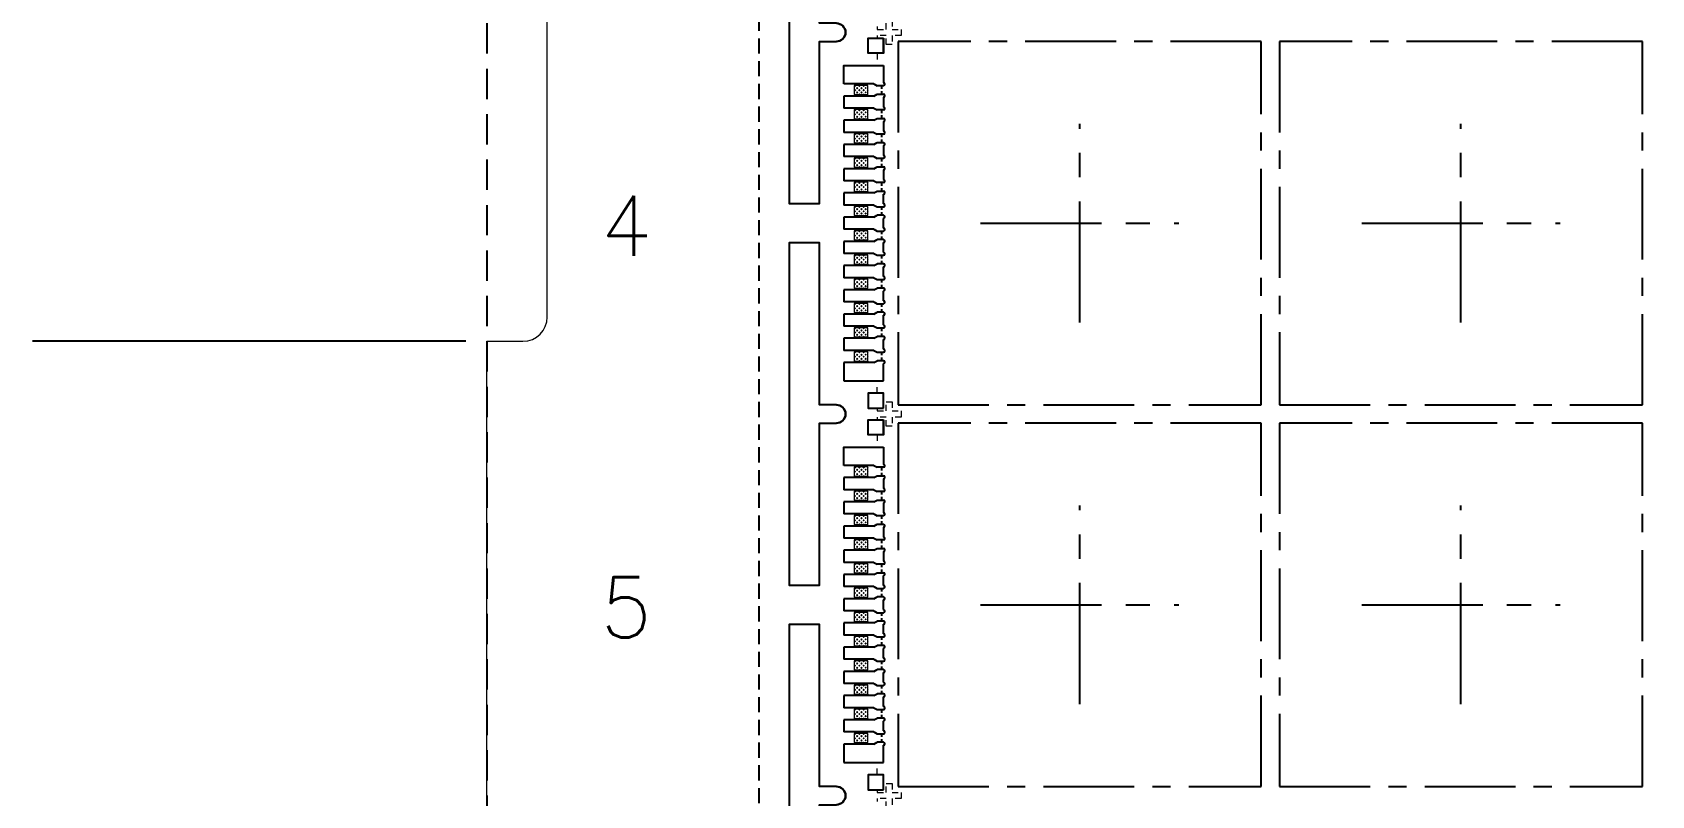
# Model space of a CAD drawing. Header units: inches. Extents: x 5 to 403, y 5 to 265.
# Drawn here: x 66.03 to 92.79, y 182.95 to 195.55 of the extents above; entities that cross this region are included whole.
import ezdxf

# ---------------------------------------------------------------- set-up
doc = ezdxf.new("R2010")
doc.units = ezdxf.units.IN
doc.header["$MEASUREMENT"] = 0
for name, pattern in [('CENTER', [2, 1.25, -0.25, 0.25, -0.25]), ('DASHED', [0.75, 0.5, -0.25]), ('HIDDEN', [0.375, 0.25, -0.125])]:
    doc.linetypes.add(name, pattern=pattern)
for name, color, linetype in [('1D（虚线、T-shape等)', 4, 'Continuous'), ('1（实线、SECTION图示等）', 7, 'Continuous'), ('CEN(中心线)', 1, 'CENTER'), ('DIM(尺寸标注）', 4, 'Continuous'), ('EFFECTIVE AREA（塑封区域）', 4, 'HIDDEN'), ('LFBOT（框架底面线、虚线）', 4, 'HIDDEN'), ('LFTOP（框架正面线、实线）', 7, 'Continuous'), ('PKG LINE（虚线）', 2, 'HIDDEN'), ('PLATING（电镀）', 3, 'Continuous'), ('Tape(胶带、实线）', 4, 'Continuous')]:
    doc.layers.add(name, color=color, linetype=linetype)
doc.styles.get("Standard").update_dxf_attribs({"font": ''})
doc.styles.get('Standard').set_extended_font_data('SimSun')

msp = doc.modelspace()

# ---------------------------------------------------------------- hatches: boundary and pattern name
at = {"layer": 'PLATING（电镀）', "linetype": 'ByBlock', "lineweight": 5}
h = msp.add_hatch(dxfattribs=at)
h.set_pattern_fill('CROSS', color=3, scale=0.05, angle=90)
h.set_pattern_definition([(45, (-143.61794, -30.274744), (0.035355339, -0.035355339), [0.025, -0.025]), (315, (-143.61794, -30.25707), (-0.035355339, -0.035355339), [0.025, -0.025])])
h.paths.add_polyline_path([(79.83732, 194.52304), (79.61232, 194.52304), (79.61232, 194.67304), (79.83732, 194.67304)])
h = msp.add_hatch(dxfattribs=at)
h.set_pattern_fill('CROSS', color=3, scale=0.05, angle=90)
h.set_pattern_definition([(45, (-143.61794, -30.674744), (0.035355339, -0.035355339), [0.025, -0.025]), (315, (-143.61794, -30.65707), (-0.035355339, -0.035355339), [0.025, -0.025])])
h.paths.add_polyline_path([(79.83732, 194.12304), (79.61232, 194.12304), (79.61232, 194.27304), (79.83732, 194.27304)])
h = msp.add_hatch(dxfattribs=at)
h.set_pattern_fill('CROSS', color=3, scale=0.05, angle=90)
h.set_pattern_definition([(45, (-143.61794, -31.074744), (0.035355339, -0.035355339), [0.025, -0.025]), (315, (-143.61794, -31.05707), (-0.035355339, -0.035355339), [0.025, -0.025])])
h.paths.add_polyline_path([(79.83732, 193.72304), (79.61232, 193.72304), (79.61232, 193.87304), (79.83732, 193.87304)])
h = msp.add_hatch(dxfattribs=at)
h.set_pattern_fill('CROSS', color=3, scale=0.05, angle=90)
h.set_pattern_definition([(45, (-143.61794, -31.474744), (0.035355339, -0.035355339), [0.025, -0.025]), (315, (-143.61794, -31.45707), (-0.035355339, -0.035355339), [0.025, -0.025])])
h.paths.add_polyline_path([(79.83732, 193.32304), (79.61232, 193.32304), (79.61232, 193.47304), (79.83732, 193.47304)])
h = msp.add_hatch(dxfattribs=at)
h.set_pattern_fill('CROSS', color=3, scale=0.05, angle=90)
h.set_pattern_definition([(45, (-143.61794, -31.874744), (0.035355339, -0.035355339), [0.025, -0.025]), (315, (-143.61794, -31.85707), (-0.035355339, -0.035355339), [0.025, -0.025])])
h.paths.add_polyline_path([(79.83732, 192.92304), (79.61232, 192.92304), (79.61232, 193.07304), (79.83732, 193.07304)])
h = msp.add_hatch(dxfattribs=at)
h.set_pattern_fill('CROSS', color=3, scale=0.05, angle=90)
h.set_pattern_definition([(45, (-143.61794, -32.274744), (0.035355339, -0.035355339), [0.025, -0.025]), (315, (-143.61794, -32.25707), (-0.035355339, -0.035355339), [0.025, -0.025])])
h.paths.add_polyline_path([(79.83732, 192.52304), (79.61232, 192.52304), (79.61232, 192.67304), (79.83732, 192.67304)])
h = msp.add_hatch(dxfattribs=at)
h.set_pattern_fill('CROSS', color=3, scale=0.05, angle=90)
h.set_pattern_definition([(45, (-143.61794, -32.674744), (0.035355339, -0.035355339), [0.025, -0.025]), (315, (-143.61794, -32.65707), (-0.035355339, -0.035355339), [0.025, -0.025])])
h.paths.add_polyline_path([(79.83732, 192.12304), (79.61232, 192.12304), (79.61232, 192.27304), (79.83732, 192.27304)])
h = msp.add_hatch(dxfattribs=at)
h.set_pattern_fill('CROSS', color=3, scale=0.05, angle=90)
h.set_pattern_definition([(45, (-143.61794, -33.074744), (0.035355339, -0.035355339), [0.025, -0.025]), (315, (-143.61794, -33.05707), (-0.035355339, -0.035355339), [0.025, -0.025])])
h.paths.add_polyline_path([(79.83732, 191.72304), (79.61232, 191.72304), (79.61232, 191.87304), (79.83732, 191.87304)])
h = msp.add_hatch(dxfattribs=at)
h.set_pattern_fill('CROSS', color=3, scale=0.05, angle=90)
h.set_pattern_definition([(45, (-143.61794, -33.474744), (0.035355339, -0.035355339), [0.025, -0.025]), (315, (-143.61794, -33.45707), (-0.035355339, -0.035355339), [0.025, -0.025])])
h.paths.add_polyline_path([(79.83732, 191.32304), (79.61232, 191.32304), (79.61232, 191.47304), (79.83732, 191.47304)])
h = msp.add_hatch(dxfattribs=at)
h.set_pattern_fill('CROSS', color=3, scale=0.05, angle=90)
h.set_pattern_definition([(45, (-143.61794, -33.874744), (0.035355339, -0.035355339), [0.025, -0.025]), (315, (-143.61794, -33.85707), (-0.035355339, -0.035355339), [0.025, -0.025])])
h.paths.add_polyline_path([(79.83732, 190.92304), (79.61232, 190.92304), (79.61232, 191.07304), (79.83732, 191.07304)])
h = msp.add_hatch(dxfattribs=at)
h.set_pattern_fill('CROSS', color=3, scale=0.05, angle=90)
h.set_pattern_definition([(45, (-143.61794, -34.274744), (0.035355339, -0.035355339), [0.025, -0.025]), (315, (-143.61794, -34.25707), (-0.035355339, -0.035355339), [0.025, -0.025])])
h.paths.add_polyline_path([(79.83732, 190.52304), (79.61232, 190.52304), (79.61232, 190.67304), (79.83732, 190.67304)])
h = msp.add_hatch(dxfattribs=at)
h.set_pattern_fill('CROSS', color=3, scale=0.05, angle=90)
h.set_pattern_definition([(45, (-143.61794, -34.674744), (0.035355339, -0.035355339), [0.025, -0.025]), (315, (-143.61794, -34.65707), (-0.035355339, -0.035355339), [0.025, -0.025])])
h.paths.add_polyline_path([(79.83732, 190.12304), (79.61232, 190.12304), (79.61232, 190.27304), (79.83732, 190.27304)])
h = msp.add_hatch(dxfattribs=at)
h.set_pattern_fill('CROSS', color=3, scale=0.05, angle=90)
h.set_pattern_definition([(45, (-143.61794, -36.574744), (0.035355339, -0.035355339), [0.025, -0.025]), (315, (-143.61794, -36.55707), (-0.035355339, -0.035355339), [0.025, -0.025])])
h.paths.add_polyline_path([(79.83732, 188.22304), (79.61232, 188.22304), (79.61232, 188.37304), (79.83732, 188.37304)])
h = msp.add_hatch(dxfattribs=at)
h.set_pattern_fill('CROSS', color=3, scale=0.05, angle=90)
h.set_pattern_definition([(45, (-143.61794, -36.974744), (0.035355339, -0.035355339), [0.025, -0.025]), (315, (-143.61794, -36.95707), (-0.035355339, -0.035355339), [0.025, -0.025])])
h.paths.add_polyline_path([(79.83732, 187.82304), (79.61232, 187.82304), (79.61232, 187.97304), (79.83732, 187.97304)])
h = msp.add_hatch(dxfattribs=at)
h.set_pattern_fill('CROSS', color=3, scale=0.05, angle=90)
h.set_pattern_definition([(45, (-143.61794, -37.374744), (0.035355339, -0.035355339), [0.025, -0.025]), (315, (-143.61794, -37.35707), (-0.035355339, -0.035355339), [0.025, -0.025])])
h.paths.add_polyline_path([(79.83732, 187.42304), (79.61232, 187.42304), (79.61232, 187.57304), (79.83732, 187.57304)])
h = msp.add_hatch(dxfattribs=at)
h.set_pattern_fill('CROSS', color=3, scale=0.05, angle=90)
h.set_pattern_definition([(45, (-143.61794, -37.774744), (0.035355339, -0.035355339), [0.025, -0.025]), (315, (-143.61794, -37.75707), (-0.035355339, -0.035355339), [0.025, -0.025])])
h.paths.add_polyline_path([(79.83732, 187.02304), (79.61232, 187.02304), (79.61232, 187.17304), (79.83732, 187.17304)])
h = msp.add_hatch(dxfattribs=at)
h.set_pattern_fill('CROSS', color=3, scale=0.05, angle=90)
h.set_pattern_definition([(45, (-143.61794, -38.174744), (0.035355339, -0.035355339), [0.025, -0.025]), (315, (-143.61794, -38.15707), (-0.035355339, -0.035355339), [0.025, -0.025])])
h.paths.add_polyline_path([(79.83732, 186.62304), (79.61232, 186.62304), (79.61232, 186.77304), (79.83732, 186.77304)])
h = msp.add_hatch(dxfattribs=at)
h.set_pattern_fill('CROSS', color=3, scale=0.05, angle=90)
h.set_pattern_definition([(45, (-143.61794, -38.574744), (0.035355339, -0.035355339), [0.025, -0.025]), (315, (-143.61794, -38.55707), (-0.035355339, -0.035355339), [0.025, -0.025])])
h.paths.add_polyline_path([(79.83732, 186.22304), (79.61232, 186.22304), (79.61232, 186.37304), (79.83732, 186.37304)])
h = msp.add_hatch(dxfattribs=at)
h.set_pattern_fill('CROSS', color=3, scale=0.05, angle=90)
h.set_pattern_definition([(45, (-143.61794, -38.974744), (0.035355339, -0.035355339), [0.025, -0.025]), (315, (-143.61794, -38.95707), (-0.035355339, -0.035355339), [0.025, -0.025])])
h.paths.add_polyline_path([(79.83732, 185.82304), (79.61232, 185.82304), (79.61232, 185.97304), (79.83732, 185.97304)])
h = msp.add_hatch(dxfattribs=at)
h.set_pattern_fill('CROSS', color=3, scale=0.05, angle=90)
h.set_pattern_definition([(45, (-143.61794, -39.374744), (0.035355339, -0.035355339), [0.025, -0.025]), (315, (-143.61794, -39.35707), (-0.035355339, -0.035355339), [0.025, -0.025])])
h.paths.add_polyline_path([(79.83732, 185.42304), (79.61232, 185.42304), (79.61232, 185.57304), (79.83732, 185.57304)])
h = msp.add_hatch(dxfattribs=at)
h.set_pattern_fill('CROSS', color=3, scale=0.05, angle=90)
h.set_pattern_definition([(45, (-143.61794, -39.774744), (0.035355339, -0.035355339), [0.025, -0.025]), (315, (-143.61794, -39.75707), (-0.035355339, -0.035355339), [0.025, -0.025])])
h.paths.add_polyline_path([(79.83732, 185.02304), (79.61232, 185.02304), (79.61232, 185.17304), (79.83732, 185.17304)])
h = msp.add_hatch(dxfattribs=at)
h.set_pattern_fill('CROSS', color=3, scale=0.05, angle=90)
h.set_pattern_definition([(45, (-143.61794, -40.174744), (0.035355339, -0.035355339), [0.025, -0.025]), (315, (-143.61794, -40.15707), (-0.035355339, -0.035355339), [0.025, -0.025])])
h.paths.add_polyline_path([(79.83732, 184.62304), (79.61232, 184.62304), (79.61232, 184.77304), (79.83732, 184.77304)])
h = msp.add_hatch(dxfattribs=at)
h.set_pattern_fill('CROSS', color=3, scale=0.05, angle=90)
h.set_pattern_definition([(45, (-143.61794, -40.574744), (0.035355339, -0.035355339), [0.025, -0.025]), (315, (-143.61794, -40.55707), (-0.035355339, -0.035355339), [0.025, -0.025])])
h.paths.add_polyline_path([(79.83732, 184.22304), (79.61232, 184.22304), (79.61232, 184.37304), (79.83732, 184.37304)])
h = msp.add_hatch(dxfattribs=at)
h.set_pattern_fill('CROSS', color=3, scale=0.05, angle=90)
h.set_pattern_definition([(45, (-143.61794, -40.974744), (0.035355339, -0.035355339), [0.025, -0.025]), (315, (-143.61794, -40.95707), (-0.035355339, -0.035355339), [0.025, -0.025])])
h.paths.add_polyline_path([(79.83732, 183.82304), (79.61232, 183.82304), (79.61232, 183.97304), (79.83732, 183.97304)])

# ---------------------------------------------------------------- linework, layer by layer
at = {"layer": '1D（虚线、T-shape等)', "linetype": 'HIDDEN', "lineweight": 0, "ltscale": 0.25}
for p, q in [((79.98732, 195.20304, 0.1444), (79.98732, 195.00304, 0.1444)), ((79.98732, 189.59304, 0.1444), (79.98732, 189.79304, 0.1444)), ((79.98732, 188.90304, 0.1444), (79.98732, 188.70304, 0.1444)), ((79.98732, 183.29304, 0.1444), (79.98732, 183.49304, 0.1444))]:
    msp.add_line(p, q, dxfattribs=at)
at = {"layer": '1D（虚线、T-shape等)', "linetype": 'HIDDEN', "lineweight": 0, "ltscale": 0.25, "elevation": 0.1444}
for points in [[(79.99232, 195.64304), (79.99232, 195.59804), (80.13732, 195.59804), (80.13732, 195.74804), (80.23732, 195.74804), (80.23732, 195.59804), (80.38732, 195.59804), (80.38732, 195.49804), (80.23732, 195.49804), (80.23732, 195.34804), (80.13732, 195.34804), (80.13732, 195.49804), (79.99232, 195.49804), (79.99232, 195.45304)], [(79.99232, 189.34304), (79.99232, 189.29804), (80.13732, 189.29804), (80.13732, 189.44804), (80.23732, 189.44804), (80.23732, 189.29804), (80.38732, 189.29804), (80.38732, 189.19804), (80.23732, 189.19804), (80.23732, 189.04804), (80.13732, 189.04804), (80.13732, 189.19804), (79.99232, 189.19804), (79.99232, 189.15304)], [(79.99232, 183.04304), (79.99232, 182.99804), (80.13732, 182.99804), (80.13732, 183.14804), (80.23732, 183.14804), (80.23732, 182.99804), (80.38732, 182.99804), (80.38732, 182.89804), (80.23732, 182.89804), (80.23732, 182.74804), (80.13732, 182.74804), (80.13732, 182.89804), (79.99232, 182.89804), (79.99232, 182.85304)]]:
    msp.add_lwpolyline(points, dxfattribs=at)
at = {"layer": '1（实线、SECTION图示等）', "color": 0, "lineweight": 0, "elevation": 0.1444}
msp.add_lwpolyline([(156.68733, 143.94804), (74.53732, 143.94804), (73.53732, 144.94804), (73.53732, 155.44804), (74.13732, 155.44804, 0.41421356), (74.53732, 155.84804), (74.53732, 175.04804, 0.41421356), (74.13732, 175.44804), (73.53732, 175.44804), (73.53732, 190.44804), (74.13732, 190.44804, 0.41421356), (74.53732, 190.84804), (74.53732, 210.04804, 0.41421356), (74.13732, 210.44804), (73.53732, 210.44804), (73.53732, 220.94804), (74.53732, 221.94804), (156.68733, 221.94804)], format="xyb", dxfattribs=at)
at = {"layer": '1（实线、SECTION图示等）', "elevation": 0.1444}
for points in [[(79.31732, 195.69804), (79.03732, 195.69804), (79.03732, 198.37304), (78.53732, 198.37304), (78.53732, 192.72304), (79.03732, 192.72304), (79.03732, 195.39804), (79.31732, 195.39804, 1), (79.31732, 195.69804, -1), (79.31732, 195.39804)], [(79.31732, 189.39804), (79.03732, 189.39804), (79.03732, 192.07304), (78.53732, 192.07304), (78.53732, 186.42304), (79.03732, 186.42304), (79.03732, 189.09804), (79.31732, 189.09804, 1), (79.31732, 189.39804, -1), (79.31732, 189.09804)], [(79.31732, 183.09804), (79.03732, 183.09804), (79.03732, 185.77304), (78.53732, 185.77304), (78.53732, 180.12304), (79.03732, 180.12304), (79.03732, 182.79804), (79.31732, 182.79804, 1), (79.31732, 183.09804, -1), (79.31732, 182.79804)]]:
    msp.add_lwpolyline(points, format="xyb", dxfattribs=at)
at = {"layer": 'CEN(中心线)', "linetype": 'CENTER', "ltscale": 1.6}
for p, q in [((83.33732, 190.75807, 0.1444), (83.33732, 194.038, 0.1444)), ((89.63732, 190.75807, 0.1444), (89.63732, 194.038, 0.1444)), ((81.69736, 192.39804, 0.1444), (84.97729, 192.39804, 0.1444)), ((87.99736, 192.39804, 0.1444), (91.27729, 192.39804, 0.1444)), ((83.33732, 184.45807, 0.1444), (83.33732, 187.738, 0.1444)), ((89.63732, 184.45807, 0.1444), (89.63732, 187.738, 0.1444)), ((81.69736, 186.09804, 0.1444), (84.97729, 186.09804, 0.1444)), ((87.99736, 186.09804, 0.1444), (91.27729, 186.09804, 0.1444))]:
    msp.add_line(p, q, dxfattribs=at)
at = {"layer": 'DIM(尺寸标注）'}
msp.add_line((73.19232, 190.44804, 0.1444), (66.03024, 190.44804, 0.1444), dxfattribs=at)
at = {"layer": 'EFFECTIVE AREA（塑封区域）', "color": 1}
msp.add_line((78.03732, 147.94804, 0.1444), (78.03732, 217.94804, 0.1444), dxfattribs=at)
at = {"layer": 'LFBOT（框架底面线、虚线）', "linetype": 'HIDDEN', "ltscale": 0.2, "elevation": 0.1444}
for points in [[(80.06732, 194.61704), (80.06732, 194.66804)], [(80.06732, 194.52804), (80.06732, 194.57904)], [(80.06732, 194.21704), (80.06732, 194.26804)], [(80.06732, 194.12804), (80.06732, 194.17904)], [(80.06732, 193.81704), (80.06732, 193.86804)], [(80.06732, 193.72804), (80.06732, 193.77904)], [(80.06732, 193.41704), (80.06732, 193.46804)], [(80.06732, 193.32804), (80.06732, 193.37904)], [(80.06732, 193.01704), (80.06732, 193.06804)], [(80.06732, 192.92804), (80.06732, 192.97904)], [(80.06732, 192.61704), (80.06732, 192.66804)], [(80.06732, 192.52804), (80.06732, 192.57904)], [(80.06732, 192.21704), (80.06732, 192.26804)], [(80.06732, 192.12804), (80.06732, 192.17904)], [(80.06732, 191.81704), (80.06732, 191.86804)], [(80.06732, 191.72804), (80.06732, 191.77904)], [(80.06732, 191.41704), (80.06732, 191.46804)], [(80.06732, 191.32804), (80.06732, 191.37904)], [(80.06732, 191.01704), (80.06732, 191.06804)], [(80.06732, 190.92804), (80.06732, 190.97904)], [(80.06732, 190.61704), (80.06732, 190.66804)], [(80.06732, 190.52804), (80.06732, 190.57904)], [(80.06732, 190.21704), (80.06732, 190.26804)], [(80.06732, 190.12804), (80.06732, 190.17904)], [(80.06732, 188.31704), (80.06732, 188.36804)], [(80.06732, 188.22804), (80.06732, 188.27904)], [(80.06732, 187.91704), (80.06732, 187.96804)], [(80.06732, 187.82804), (80.06732, 187.87904)], [(80.06732, 187.51704), (80.06732, 187.56804)], [(80.06732, 187.42804), (80.06732, 187.47904)], [(80.06732, 187.11704), (80.06732, 187.16804)], [(80.06732, 187.02804), (80.06732, 187.07904)], [(80.06732, 186.71704), (80.06732, 186.76804)], [(80.06732, 186.62804), (80.06732, 186.67904)], [(80.06732, 186.31704), (80.06732, 186.36804)], [(80.06732, 186.22804), (80.06732, 186.27904)], [(80.06732, 185.91704), (80.06732, 185.96804)], [(80.06732, 185.82804), (80.06732, 185.87904)], [(80.06732, 185.51704), (80.06732, 185.56804)], [(80.06732, 185.42804), (80.06732, 185.47904)], [(80.06732, 185.11704), (80.06732, 185.16804)], [(80.06732, 185.02804), (80.06732, 185.07904)], [(80.06732, 184.71704), (80.06732, 184.76804)], [(80.06732, 184.62804), (80.06732, 184.67904)], [(80.06732, 184.31704), (80.06732, 184.36804)], [(80.06732, 184.22804), (80.06732, 184.27904)], [(80.06732, 183.91704), (80.06732, 183.96804)], [(80.06732, 183.82804), (80.06732, 183.87904)]]:
    msp.add_lwpolyline(points, dxfattribs=at)
at = {"layer": 'LFTOP（框架正面线、实线）', "color": 7}
for p, q in [((80.09232, 195.20304, 0.1444), (80.09232, 195.45304, 0.1444)), ((80.09232, 195.00304, 0.1444), (80.09232, 194.71804, 0.1444)), ((79.93732, 194.69804, 0.1444), (79.43732, 194.69804, 0.1444)), ((79.93732, 194.69804, 0.1444), (79.98732, 194.66804, 0.1444)), ((79.93732, 194.49804, 0.1444), (79.98732, 194.52804, 0.1444)), ((80.09232, 194.66804, 0.1444), (79.98732, 194.66804, 0.1444)), ((79.98732, 194.52804, 0.1444), (80.09232, 194.52804, 0.1444)), ((79.93732, 194.49804, 0.1444), (79.43732, 194.49804, 0.1444)), ((79.93732, 194.29804, 0.1444), (79.43732, 194.29804, 0.1444)), ((79.93732, 194.29804, 0.1444), (79.98732, 194.26804, 0.1444)), ((80.09232, 194.26804, 0.1444), (79.98732, 194.26804, 0.1444)), ((80.09232, 194.47804, 0.1444), (80.09232, 194.31804, 0.1444)), ((79.93732, 194.09804, 0.1444), (79.43732, 194.09804, 0.1444)), ((79.93732, 194.09804, 0.1444), (79.98732, 194.12804, 0.1444)), ((79.98732, 194.12804, 0.1444), (80.09232, 194.12804, 0.1444)), ((80.09232, 194.07804, 0.1444), (80.09232, 193.91804, 0.1444)), ((79.93732, 193.89804, 0.1444), (79.43732, 193.89804, 0.1444)), ((79.93732, 193.89804, 0.1444), (79.98732, 193.86804, 0.1444)), ((79.93732, 193.69804, 0.1444), (79.98732, 193.72804, 0.1444)), ((80.09232, 193.86804, 0.1444), (79.98732, 193.86804, 0.1444)), ((79.98732, 193.72804, 0.1444), (80.09232, 193.72804, 0.1444)), ((79.93732, 193.69804, 0.1444), (79.43732, 193.69804, 0.1444)), ((79.93732, 193.49804, 0.1444), (79.43732, 193.49804, 0.1444)), ((79.93732, 193.49804, 0.1444), (79.98732, 193.46804, 0.1444)), ((80.09232, 193.46804, 0.1444), (79.98732, 193.46804, 0.1444)), ((80.09232, 193.67804, 0.1444), (80.09232, 193.51804, 0.1444)), ((79.93732, 193.29804, 0.1444), (79.43732, 193.29804, 0.1444)), ((79.93732, 193.29804, 0.1444), (79.98732, 193.32804, 0.1444)), ((79.98732, 193.32804, 0.1444), (80.09232, 193.32804, 0.1444)), ((80.09232, 193.27804, 0.1444), (80.09232, 193.11804, 0.1444)), ((79.93732, 193.09804, 0.1444), (79.43732, 193.09804, 0.1444)), ((79.93732, 193.09804, 0.1444), (79.98732, 193.06804, 0.1444)), ((79.93732, 192.89804, 0.1444), (79.98732, 192.92804, 0.1444)), ((80.09232, 193.06804, 0.1444), (79.98732, 193.06804, 0.1444)), ((79.98732, 192.92804, 0.1444), (80.09232, 192.92804, 0.1444)), ((79.93732, 192.89804, 0.1444), (79.43732, 192.89804, 0.1444)), ((79.93732, 192.69804, 0.1444), (79.43732, 192.69804, 0.1444)), ((79.93732, 192.69804, 0.1444), (79.98732, 192.66804, 0.1444)), ((79.98732, 192.66804, 0.1444), (80.09232, 192.66804, 0.1444)), ((80.09232, 192.71804, 0.1444), (80.09232, 192.87804, 0.1444)), ((79.93732, 192.49804, 0.1444), (79.43732, 192.49804, 0.1444)), ((79.93732, 192.49804, 0.1444), (79.98732, 192.52804, 0.1444)), ((80.09232, 192.52804, 0.1444), (79.98732, 192.52804, 0.1444)), ((80.09232, 192.31804, 0.1444), (80.09232, 192.47804, 0.1444)), ((79.93732, 192.29804, 0.1444), (79.43732, 192.29804, 0.1444)), ((79.93732, 192.29804, 0.1444), (79.98732, 192.26804, 0.1444)), ((79.93732, 192.09804, 0.1444), (79.98732, 192.12804, 0.1444)), ((79.98732, 192.26804, 0.1444), (80.09232, 192.26804, 0.1444)), ((80.09232, 192.12804, 0.1444), (79.98732, 192.12804, 0.1444)), ((79.93732, 192.09804, 0.1444), (79.43732, 192.09804, 0.1444)), ((79.93732, 191.89804, 0.1444), (79.43732, 191.89804, 0.1444)), ((79.93732, 191.89804, 0.1444), (79.98732, 191.86804, 0.1444)), ((79.98732, 191.86804, 0.1444), (80.09232, 191.86804, 0.1444)), ((80.09232, 191.91804, 0.1444), (80.09232, 192.07804, 0.1444)), ((79.93732, 191.69804, 0.1444), (79.43732, 191.69804, 0.1444)), ((79.93732, 191.69804, 0.1444), (79.98732, 191.72804, 0.1444)), ((80.09232, 191.72804, 0.1444), (79.98732, 191.72804, 0.1444)), ((80.09232, 191.51804, 0.1444), (80.09232, 191.67804, 0.1444)), ((79.93732, 191.49804, 0.1444), (79.43732, 191.49804, 0.1444)), ((79.93732, 191.49804, 0.1444), (79.98732, 191.46804, 0.1444)), ((79.93732, 191.29804, 0.1444), (79.98732, 191.32804, 0.1444)), ((79.98732, 191.46804, 0.1444), (80.09232, 191.46804, 0.1444)), ((80.09232, 191.32804, 0.1444), (79.98732, 191.32804, 0.1444)), ((79.93732, 191.29804, 0.1444), (79.43732, 191.29804, 0.1444)), ((79.93732, 191.09804, 0.1444), (79.43732, 191.09804, 0.1444)), ((79.93732, 191.09804, 0.1444), (79.98732, 191.06804, 0.1444)), ((79.98732, 191.06804, 0.1444), (80.09232, 191.06804, 0.1444)), ((80.09232, 191.11804, 0.1444), (80.09232, 191.27804, 0.1444)), ((79.93732, 190.89804, 0.1444), (79.43732, 190.89804, 0.1444)), ((79.93732, 190.89804, 0.1444), (79.98732, 190.92804, 0.1444)), ((80.09232, 190.92804, 0.1444), (79.98732, 190.92804, 0.1444)), ((80.09232, 190.71804, 0.1444), (80.09232, 190.87804, 0.1444)), ((79.93732, 190.69804, 0.1444), (79.43732, 190.69804, 0.1444)), ((79.93732, 190.69804, 0.1444), (79.98732, 190.66804, 0.1444)), ((79.93732, 190.49804, 0.1444), (79.98732, 190.52804, 0.1444)), ((79.98732, 190.66804, 0.1444), (80.09232, 190.66804, 0.1444)), ((80.09232, 190.52804, 0.1444), (79.98732, 190.52804, 0.1444)), ((79.93732, 190.49804, 0.1444), (79.43732, 190.49804, 0.1444)), ((79.93732, 190.29804, 0.1444), (79.43732, 190.29804, 0.1444)), ((79.93732, 190.29804, 0.1444), (79.98732, 190.26804, 0.1444)), ((79.98732, 190.26804, 0.1444), (80.09232, 190.26804, 0.1444)), ((80.09232, 190.31804, 0.1444), (80.09232, 190.47804, 0.1444)), ((79.43732, 190.09804, 0.1444), (79.43732, 189.79804, 0.1444)), ((79.93732, 190.09804, 0.1444), (79.43732, 190.09804, 0.1444)), ((79.93732, 190.09804, 0.1444), (79.98732, 190.12804, 0.1444)), ((80.09232, 190.12804, 0.1444), (79.98732, 190.12804, 0.1444)), ((80.09232, 189.79304, 0.1444), (80.09232, 190.07804, 0.1444)), ((79.43732, 189.79804, 0.1444), (79.43732, 189.79304, 0.1444)), ((79.43732, 189.79304, 0.1444), (79.73732, 189.79304, 0.1444)), ((79.73732, 189.79304, 0.1444), (80.09232, 189.79304, 0.1444)), ((80.09232, 188.90304, 0.1444), (80.09232, 189.15304, 0.1444)), ((80.09232, 188.70304, 0.1444), (80.09232, 188.41804, 0.1444)), ((79.93732, 188.39804, 0.1444), (79.43732, 188.39804, 0.1444)), ((79.93732, 188.39804, 0.1444), (79.98732, 188.36804, 0.1444)), ((79.93732, 188.19804, 0.1444), (79.43732, 188.19804, 0.1444)), ((79.93732, 188.19804, 0.1444), (79.98732, 188.22804, 0.1444)), ((80.09232, 188.36804, 0.1444), (79.98732, 188.36804, 0.1444)), ((79.98732, 188.22804, 0.1444), (80.09232, 188.22804, 0.1444)), ((80.09232, 188.17804, 0.1444), (80.09232, 188.01804, 0.1444)), ((79.93732, 187.99804, 0.1444), (79.43732, 187.99804, 0.1444)), ((79.93732, 187.99804, 0.1444), (79.98732, 187.96804, 0.1444)), ((80.09232, 187.96804, 0.1444), (79.98732, 187.96804, 0.1444)), ((79.93732, 187.79804, 0.1444), (79.43732, 187.79804, 0.1444)), ((79.93732, 187.59804, 0.1444), (79.43732, 187.59804, 0.1444)), ((79.93732, 187.79804, 0.1444), (79.98732, 187.82804, 0.1444)), ((79.93732, 187.59804, 0.1444), (79.98732, 187.56804, 0.1444)), ((79.98732, 187.82804, 0.1444), (80.09232, 187.82804, 0.1444)), ((80.09232, 187.56804, 0.1444), (79.98732, 187.56804, 0.1444)), ((80.09232, 187.77804, 0.1444), (80.09232, 187.61804, 0.1444)), ((79.93732, 187.39804, 0.1444), (79.43732, 187.39804, 0.1444)), ((79.93732, 187.39804, 0.1444), (79.98732, 187.42804, 0.1444)), ((79.98732, 187.42804, 0.1444), (80.09232, 187.42804, 0.1444)), ((80.09232, 187.37804, 0.1444), (80.09232, 187.21804, 0.1444)), ((79.93732, 187.19804, 0.1444), (79.43732, 187.19804, 0.1444)), ((79.93732, 187.19804, 0.1444), (79.98732, 187.16804, 0.1444)), ((80.09232, 187.16804, 0.1444), (79.98732, 187.16804, 0.1444)), ((79.93732, 186.99804, 0.1444), (79.43732, 186.99804, 0.1444)), ((79.93732, 186.79804, 0.1444), (79.43732, 186.79804, 0.1444)), ((79.93732, 186.99804, 0.1444), (79.98732, 187.02804, 0.1444)), ((79.93732, 186.79804, 0.1444), (79.98732, 186.76804, 0.1444)), ((79.98732, 187.02804, 0.1444), (80.09232, 187.02804, 0.1444)), ((80.09232, 186.76804, 0.1444), (79.98732, 186.76804, 0.1444)), ((80.09232, 186.97804, 0.1444), (80.09232, 186.81804, 0.1444)), ((79.93732, 186.59804, 0.1444), (79.43732, 186.59804, 0.1444)), ((79.93732, 186.59804, 0.1444), (79.98732, 186.62804, 0.1444)), ((79.98732, 186.62804, 0.1444), (80.09232, 186.62804, 0.1444)), ((80.09232, 186.41804, 0.1444), (80.09232, 186.57804, 0.1444)), ((79.93732, 186.39804, 0.1444), (79.43732, 186.39804, 0.1444)), ((79.93732, 186.39804, 0.1444), (79.98732, 186.36804, 0.1444)), ((79.98732, 186.36804, 0.1444), (80.09232, 186.36804, 0.1444)), ((79.93732, 186.19804, 0.1444), (79.43732, 186.19804, 0.1444)), ((79.93732, 185.99804, 0.1444), (79.43732, 185.99804, 0.1444)), ((79.93732, 186.19804, 0.1444), (79.98732, 186.22804, 0.1444)), ((79.93732, 185.99804, 0.1444), (79.98732, 185.96804, 0.1444)), ((80.09232, 186.22804, 0.1444), (79.98732, 186.22804, 0.1444)), ((79.98732, 185.96804, 0.1444), (80.09232, 185.96804, 0.1444)), ((80.09232, 186.01804, 0.1444), (80.09232, 186.17804, 0.1444)), ((79.93732, 185.79804, 0.1444), (79.43732, 185.79804, 0.1444)), ((79.93732, 185.79804, 0.1444), (79.98732, 185.82804, 0.1444)), ((80.09232, 185.82804, 0.1444), (79.98732, 185.82804, 0.1444)), ((80.09232, 185.61804, 0.1444), (80.09232, 185.77804, 0.1444)), ((79.93732, 185.59804, 0.1444), (79.43732, 185.59804, 0.1444)), ((79.93732, 185.59804, 0.1444), (79.98732, 185.56804, 0.1444)), ((79.93732, 185.39804, 0.1444), (79.98732, 185.42804, 0.1444)), ((79.98732, 185.56804, 0.1444), (80.09232, 185.56804, 0.1444)), ((80.09232, 185.42804, 0.1444), (79.98732, 185.42804, 0.1444)), ((79.93732, 185.39804, 0.1444), (79.43732, 185.39804, 0.1444)), ((79.93732, 185.19804, 0.1444), (79.43732, 185.19804, 0.1444)), ((79.93732, 185.19804, 0.1444), (79.98732, 185.16804, 0.1444)), ((79.98732, 185.16804, 0.1444), (80.09232, 185.16804, 0.1444)), ((80.09232, 185.21804, 0.1444), (80.09232, 185.37804, 0.1444)), ((79.93732, 184.99804, 0.1444), (79.43732, 184.99804, 0.1444)), ((79.93732, 184.99804, 0.1444), (79.98732, 185.02804, 0.1444)), ((80.09232, 185.02804, 0.1444), (79.98732, 185.02804, 0.1444)), ((80.09232, 184.81804, 0.1444), (80.09232, 184.97804, 0.1444)), ((79.93732, 184.79804, 0.1444), (79.43732, 184.79804, 0.1444)), ((79.93732, 184.79804, 0.1444), (79.98732, 184.76804, 0.1444)), ((79.93732, 184.59804, 0.1444), (79.98732, 184.62804, 0.1444)), ((79.98732, 184.76804, 0.1444), (80.09232, 184.76804, 0.1444)), ((80.09232, 184.62804, 0.1444), (79.98732, 184.62804, 0.1444)), ((79.93732, 184.59804, 0.1444), (79.43732, 184.59804, 0.1444)), ((79.93732, 184.39804, 0.1444), (79.43732, 184.39804, 0.1444)), ((79.93732, 184.39804, 0.1444), (79.98732, 184.36804, 0.1444)), ((79.98732, 184.36804, 0.1444), (80.09232, 184.36804, 0.1444)), ((80.09232, 184.41804, 0.1444), (80.09232, 184.57804, 0.1444)), ((79.93732, 184.19804, 0.1444), (79.43732, 184.19804, 0.1444)), ((79.93732, 184.19804, 0.1444), (79.98732, 184.22804, 0.1444)), ((80.09232, 184.22804, 0.1444), (79.98732, 184.22804, 0.1444)), ((80.09232, 184.01804, 0.1444), (80.09232, 184.17804, 0.1444)), ((79.93732, 183.99804, 0.1444), (79.43732, 183.99804, 0.1444)), ((79.93732, 183.99804, 0.1444), (79.98732, 183.96804, 0.1444)), ((79.93732, 183.79804, 0.1444), (79.98732, 183.82804, 0.1444)), ((79.98732, 183.96804, 0.1444), (80.09232, 183.96804, 0.1444)), ((80.09232, 183.82804, 0.1444), (79.98732, 183.82804, 0.1444)), ((79.43732, 183.79804, 0.1444), (79.43732, 183.49804, 0.1444)), ((79.93732, 183.79804, 0.1444), (79.43732, 183.79804, 0.1444)), ((80.09232, 183.49304, 0.1444), (80.09232, 183.77804, 0.1444)), ((79.43732, 183.49804, 0.1444), (79.43732, 183.49304, 0.1444)), ((79.43732, 183.49304, 0.1444), (79.73732, 183.49304, 0.1444)), ((79.73732, 183.49304, 0.1444), (80.09232, 183.49304, 0.1444))]:
    msp.add_line(p, q, dxfattribs=at)
at = {"layer": 'LFTOP（框架正面线、实线）'}
for p, q in [((79.43732, 194.49804, 0.1444), (79.43732, 194.29804, 0.1444)), ((79.43732, 194.09804, 0.1444), (79.43732, 193.89804, 0.1444)), ((79.43732, 193.69804, 0.1444), (79.43732, 193.49804, 0.1444)), ((79.43732, 193.29804, 0.1444), (79.43732, 193.09804, 0.1444)), ((79.43732, 192.89804, 0.1444), (79.43732, 192.69804, 0.1444)), ((79.43732, 192.49804, 0.1444), (79.43732, 192.29804, 0.1444)), ((79.43732, 192.09804, 0.1444), (79.43732, 191.89804, 0.1444)), ((79.43732, 191.69804, 0.1444), (79.43732, 191.49804, 0.1444)), ((79.43732, 191.29804, 0.1444), (79.43732, 191.09804, 0.1444)), ((79.43732, 190.89804, 0.1444), (79.43732, 190.69804, 0.1444)), ((79.43732, 190.49804, 0.1444), (79.43732, 190.29804, 0.1444)), ((79.43732, 188.19804, 0.1444), (79.43732, 187.99804, 0.1444)), ((79.43732, 187.79804, 0.1444), (79.43732, 187.59804, 0.1444)), ((79.43732, 187.39804, 0.1444), (79.43732, 187.19804, 0.1444)), ((79.43732, 186.99804, 0.1444), (79.43732, 186.79804, 0.1444)), ((79.43732, 186.59804, 0.1444), (79.43732, 186.39804, 0.1444)), ((79.43732, 186.19804, 0.1444), (79.43732, 185.99804, 0.1444)), ((79.43732, 185.79804, 0.1444), (79.43732, 185.59804, 0.1444)), ((79.43732, 185.39804, 0.1444), (79.43732, 185.19804, 0.1444)), ((79.43732, 184.99804, 0.1444), (79.43732, 184.79804, 0.1444)), ((79.43732, 184.59804, 0.1444), (79.43732, 184.39804, 0.1444)), ((79.43732, 184.19804, 0.1444), (79.43732, 183.99804, 0.1444))]:
    msp.add_line(p, q, dxfattribs=at)
at = {"layer": 'LFTOP（框架正面线、实线）', "color": 7, "elevation": 0.1444}
for points in [[(80.09232, 195.45304), (80.09232, 195.20304), (79.84232, 195.20304), (79.84232, 195.45304)], [(80.09232, 189.34304), (80.09232, 189.59304), (79.84232, 189.59304), (79.84232, 189.34304)], [(80.09232, 189.15304), (80.09232, 188.90304), (79.84232, 188.90304), (79.84232, 189.15304)], [(80.09232, 183.04304), (80.09232, 183.29304), (79.84232, 183.29304), (79.84232, 183.04304)]]:
    msp.add_lwpolyline(points, close=True, dxfattribs=at)
for points in [[(79.43732, 194.69804), (79.43732, 195.00304), (80.09232, 195.00304)], [(79.43732, 188.39804), (79.43732, 188.70304), (80.09232, 188.70304)]]:
    msp.add_lwpolyline(points, dxfattribs=at)
at = {"layer": 'LFTOP（框架正面线、实线）', "color": 7}
for centre in [(80.09232, 194.69304, 0.1444), (80.09232, 194.50304, 0.1444), (80.09232, 194.29304, 0.1444), (80.09232, 194.10304, 0.1444), (80.09232, 193.89304, 0.1444), (80.09232, 193.70304, 0.1444), (80.09232, 193.49304, 0.1444), (80.09232, 193.30304, 0.1444), (80.09232, 193.09304, 0.1444), (80.09232, 192.90304, 0.1444), (80.09232, 192.69304, 0.1444), (80.09232, 192.50304, 0.1444), (80.09232, 192.29304, 0.1444), (80.09232, 192.10304, 0.1444), (80.09232, 191.89304, 0.1444), (80.09232, 191.70304, 0.1444), (80.09232, 191.49304, 0.1444), (80.09232, 191.30304, 0.1444), (80.09232, 191.09304, 0.1444), (80.09232, 190.90304, 0.1444), (80.09232, 190.69304, 0.1444), (80.09232, 190.50304, 0.1444), (80.09232, 190.29304, 0.1444), (80.09232, 190.10304, 0.1444), (80.09232, 188.39304, 0.1444), (80.09232, 188.20304, 0.1444), (80.09232, 187.99304, 0.1444), (80.09232, 187.80304, 0.1444), (80.09232, 187.59304, 0.1444), (80.09232, 187.40304, 0.1444), (80.09232, 187.19304, 0.1444), (80.09232, 187.00304, 0.1444), (80.09232, 186.79304, 0.1444), (80.09232, 186.60304, 0.1444), (80.09232, 186.39304, 0.1444), (80.09232, 186.20304, 0.1444), (80.09232, 185.99304, 0.1444), (80.09232, 185.80304, 0.1444), (80.09232, 185.59304, 0.1444), (80.09232, 185.40304, 0.1444), (80.09232, 185.19304, 0.1444), (80.09232, 185.00304, 0.1444), (80.09232, 184.79304, 0.1444), (80.09232, 184.60304, 0.1444), (80.09232, 184.39304, 0.1444), (80.09232, 184.20304, 0.1444), (80.09232, 183.99304, 0.1444), (80.09232, 183.80304, 0.1444)]:
    msp.add_arc(centre, 0.025, 270, 90, dxfattribs=at)
at = {"layer": 'PKG LINE（虚线）', "color": 2, "linetype": 'CENTER', "ltscale": 1.2, "elevation": 0.1444}
for points in [[(80.33732, 189.39804), (86.33732, 189.39804), (86.33732, 195.39804), (80.33732, 195.39804)], [(86.63732, 189.39804), (92.63732, 189.39804), (92.63732, 195.39804), (86.63732, 195.39804)], [(80.33732, 183.09804), (86.33732, 183.09804), (86.33732, 189.09804), (80.33732, 189.09804)], [(86.63732, 183.09804), (92.63732, 183.09804), (92.63732, 189.09804), (86.63732, 189.09804)]]:
    msp.add_lwpolyline(points, close=True, dxfattribs=at)
at = {"layer": 'PLATING（电镀）', "color": 3, "linetype": 'ByBlock', "lineweight": 5, "elevation": 0.1444}
for points in [[(79.83732, 194.52304), (79.83732, 194.67304), (79.61232, 194.67304), (79.61232, 194.52304)], [(79.83732, 194.12304), (79.83732, 194.27304), (79.61232, 194.27304), (79.61232, 194.12304)], [(79.83732, 193.72304), (79.83732, 193.87304), (79.61232, 193.87304), (79.61232, 193.72304)], [(79.83732, 193.32304), (79.83732, 193.47304), (79.61232, 193.47304), (79.61232, 193.32304)], [(79.83732, 192.92304), (79.83732, 193.07304), (79.61232, 193.07304), (79.61232, 192.92304)], [(79.83732, 192.52304), (79.83732, 192.67304), (79.61232, 192.67304), (79.61232, 192.52304)], [(79.83732, 192.12304), (79.83732, 192.27304), (79.61232, 192.27304), (79.61232, 192.12304)], [(79.83732, 191.72304), (79.83732, 191.87304), (79.61232, 191.87304), (79.61232, 191.72304)], [(79.83732, 191.32304), (79.83732, 191.47304), (79.61232, 191.47304), (79.61232, 191.32304)], [(79.83732, 190.92304), (79.83732, 191.07304), (79.61232, 191.07304), (79.61232, 190.92304)], [(79.83732, 190.52304), (79.83732, 190.67304), (79.61232, 190.67304), (79.61232, 190.52304)], [(79.83732, 190.12304), (79.83732, 190.27304), (79.61232, 190.27304), (79.61232, 190.12304)], [(79.83732, 188.22304), (79.83732, 188.37304), (79.61232, 188.37304), (79.61232, 188.22304)], [(79.83732, 187.82304), (79.83732, 187.97304), (79.61232, 187.97304), (79.61232, 187.82304)], [(79.83732, 187.42304), (79.83732, 187.57304), (79.61232, 187.57304), (79.61232, 187.42304)], [(79.83732, 187.02304), (79.83732, 187.17304), (79.61232, 187.17304), (79.61232, 187.02304)], [(79.83732, 186.62304), (79.83732, 186.77304), (79.61232, 186.77304), (79.61232, 186.62304)], [(79.83732, 186.22304), (79.83732, 186.37304), (79.61232, 186.37304), (79.61232, 186.22304)], [(79.83732, 185.82304), (79.83732, 185.97304), (79.61232, 185.97304), (79.61232, 185.82304)], [(79.83732, 185.42304), (79.83732, 185.57304), (79.61232, 185.57304), (79.61232, 185.42304)], [(79.83732, 185.02304), (79.83732, 185.17304), (79.61232, 185.17304), (79.61232, 185.02304)], [(79.83732, 184.62304), (79.83732, 184.77304), (79.61232, 184.77304), (79.61232, 184.62304)], [(79.83732, 184.22304), (79.83732, 184.37304), (79.61232, 184.37304), (79.61232, 184.22304)], [(79.83732, 183.82304), (79.83732, 183.97304), (79.61232, 183.97304), (79.61232, 183.82304)]]:
    msp.add_lwpolyline(points, close=True, dxfattribs=at)
at = {"layer": 'Tape(胶带、实线）', "linetype": 'DASHED'}
msp.add_line((73.53732, 218.94804, 0.1444), (73.53732, 146.94804, 0.1444), dxfattribs=at)

# ---------------------------------------------------------------- texts
at = {"layer": 'DIM(尺寸标注）', "lineweight": 0, "char_height": 0.9920638, "attachment_point": 5}
for s, insert in [('{\\Fsimplex|c0;4}', (75.8441, 192.35538, 0.02037)), ('{\\Fsimplex|c0;5}', (75.8441, 186.05538, 0.02037))]:
    msp.add_mtext(s, dxfattribs=dict(at, insert=insert))

doc.saveas('drawing.dxf')
